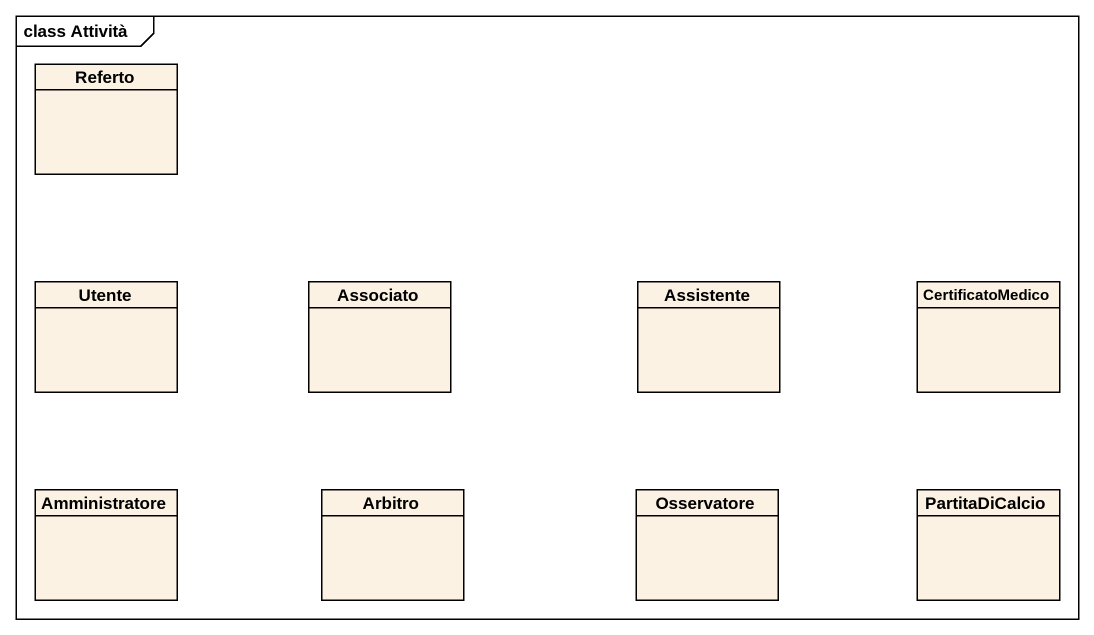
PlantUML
@startuml
mainframe class Attività
hide circle
hide empty members
class Referto
class Utente
class Associato
class Assistente
class CertificatoMedico
class Amministratore
class Arbitro
class Osservatore
class PartitaDiCalcio
@enduml
